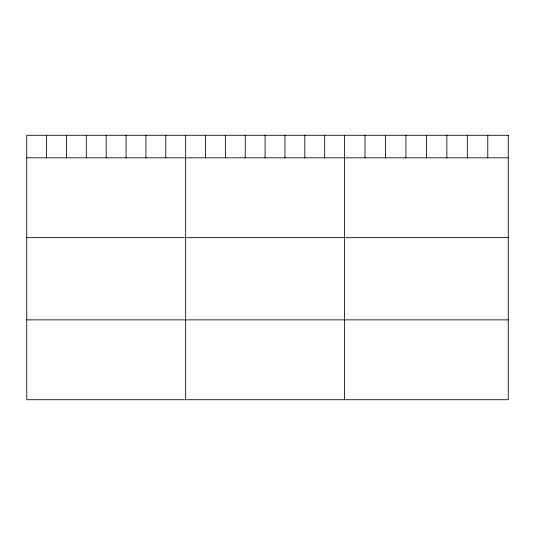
<?xml version="1.0" encoding="UTF-8"?>
<svg xmlns="http://www.w3.org/2000/svg" width="535" height="535" viewBox="0 0 535 535"><rect width="100%" height="100%" fill="white"/><g stroke="black" fill="none" stroke-linecap="round" stroke-linejoin="round"><path stroke-width="0.8" d="M26.75 157.818L508.25 157.818M26.75 237.64L508.25 237.64M26.75 319.883L508.25 319.883M487.786 135.288L487.786 157.818M467.322 135.288L467.322 157.818M446.859 135.288L446.859 157.818M426.395 135.288L426.395 157.818M405.931 135.288L405.931 157.818M385.467 135.288L385.467 157.818M365.004 135.288L365.004 157.818M344.54 135.288L344.54 399.712M324.678 135.288L324.678 157.818M304.816 135.288L304.816 157.818M284.954 135.288L284.954 157.818M265.092 135.288L265.092 157.818M245.231 135.288L245.231 157.818M225.369 135.288L225.369 157.818M205.507 135.288L205.507 157.818M185.645 135.288L185.645 399.712M165.783 135.288L165.783 157.818M145.921 135.288L145.921 157.818M126.059 135.288L126.059 157.818M106.198 135.288L106.198 157.818M86.336 135.288L86.336 157.818M66.474 135.288L66.474 157.818M46.612 135.288L46.612 157.818M508.25 135.288L26.75 135.288L26.75 399.712L508.25 399.712L508.25 135.288"/></g></svg>
